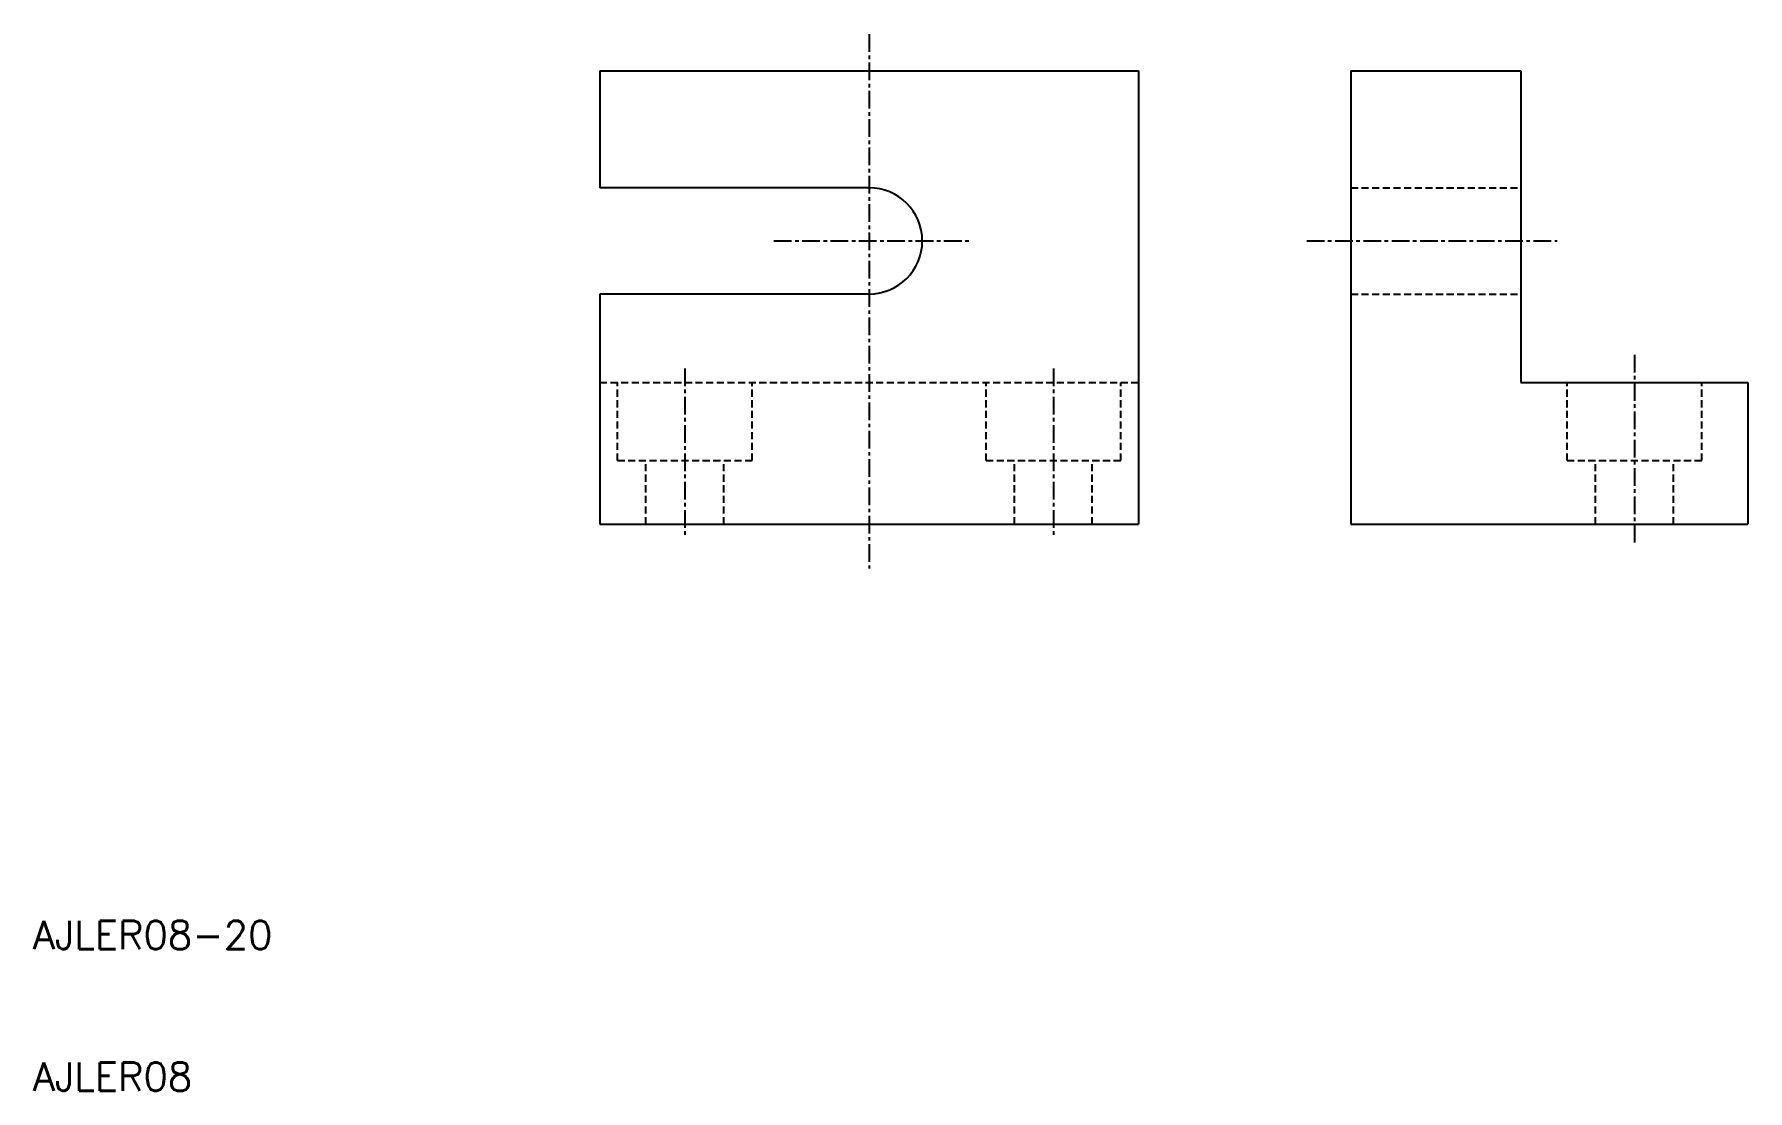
# Model space of a CAD drawing. Extents: x 10 to 131, y 10 to 85.
import ezdxf

# ---------------------------------------------------------------- set-up
doc = ezdxf.new("R2010")
doc.units = 0
doc.linetypes.add('CENTER', pattern=[2, 1.25, -0.25, 0.25, -0.25])
doc.linetypes.add('DASHED', pattern=[0.75, 0.5, -0.25])
doc.layers.get('0').update_dxf_attribs({"linetype": 'CONTINUOUS'})
doc.layers.add('CENTER', color=1, linetype='CENTER')
doc.styles.get("Standard").update_dxf_attribs({"font": 'txt.shx'})

msp = doc.modelspace()

# ---------------------------------------------------------------- linework, layer by layer
at = {"color": 7, "linetype": 'CONTINUOUS'}
for p, q in [((50, 82), (88, 82)), ((50, 82), (50, 73.75)), ((88, 82), (88, 50)), ((103, 82), (115, 82)), ((103, 82), (103, 50)), ((115, 82), (115, 60)), ((69, 73.75), (50, 73.75)), ((69, 66.25), (50, 66.25)), ((50, 66.25), (50, 50)), ((115, 60), (131, 60)), ((131, 60), (131, 50)), ((50, 50), (88, 50)), ((103, 50), (131, 50))]:
    msp.add_line(p, q, dxfattribs=at)
at = {"color": 3, "linetype": 'DASHED'}
for p, q in [((103, 73.75), (115, 73.75)), ((103, 66.25), (115, 66.25)), ((50, 60), (88, 60)), ((51.25, 54.5), (51.25, 60)), ((60.75, 54.5), (60.75, 60)), ((77.25, 54.5), (77.25, 60)), ((86.75, 54.5), (86.75, 60)), ((118.25, 54.5), (118.25, 60)), ((127.75, 54.5), (127.75, 60)), ((51.25, 54.5), (60.75, 54.5)), ((53.25, 50), (53.25, 54.5)), ((58.75, 50), (58.75, 54.5)), ((77.25, 54.5), (86.75, 54.5)), ((79.25, 50), (79.25, 54.5)), ((84.75, 50), (84.75, 54.5)), ((118.25, 54.5), (127.75, 54.5)), ((120.25, 50), (120.25, 54.5)), ((125.75, 50), (125.75, 54.5))]:
    msp.add_line(p, q, dxfattribs=at)
at = {"color": 7, "linetype": 'CONTINUOUS'}
msp.add_arc((69, 70), 3.75, 270, 90, dxfattribs=at)
at = {"layer": 'CENTER', "color": 1, "linetype": 'CENTER'}
for p, q in [((69, 84.592305), (69, 46.875)), ((62.280599, 70), (76.026799, 70)), ((99.877744, 70), (117.545104, 70)), ((123, 61.964105), (123, 48.555111)), ((56, 61), (56, 49)), ((82, 61), (82, 49))]:
    msp.add_line(p, q, dxfattribs=at)

# ---------------------------------------------------------------- texts
at = {"color": 7, "linetype": 'CONTINUOUS'}
for s, p in [('AJLER08-20', (10, 20)), ('AJLER08', (10, 10))]:
    msp.add_text(s, height=2, dxfattribs=at).set_placement(p)

doc.saveas('drawing.dxf')
